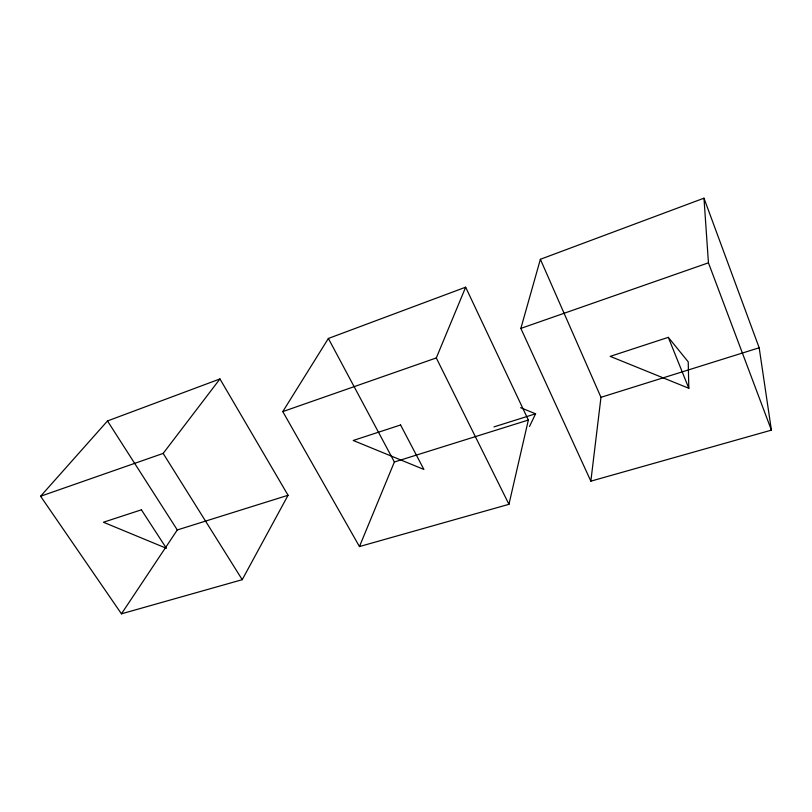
<?xml version="1.0" encoding="UTF-8"?>
<svg xmlns="http://www.w3.org/2000/svg" width="812" height="812" viewBox="0 0 812 812"><rect width="100%" height="100%" fill="white"/><g stroke="black" fill="none" stroke-linecap="round" stroke-linejoin="round"><path stroke-width="1.22" d="M590.852 481.161L600.971 397.312L540.386 259.282L703.974 198.179L759.179 347.78L771.4 430.137L590.852 481.161L520.857 328.393L540.386 259.282M508.951 504.313L528.348 420.048L465.652 287.194L328.373 338.462L282.779 411.603L359.452 546.557L508.951 504.313L436.298 357.94L465.652 287.194M359.452 546.557L394.378 461.987L528.348 420.048M529.495 426.462L535.595 413.795L520.614 407.695M242.23 579.687L288.057 495.269L219.95 378.95L107.499 420.951L40.6 496.244L121.455 613.821L242.23 579.687L163.161 453.411L219.95 378.95M121.455 613.821L177.29 529.952L288.057 495.269M40.6 496.244L163.161 453.411M282.779 411.603L436.298 357.94M520.857 328.393L708.44 262.824L703.974 198.179M668.306 337.345L610.198 356.366L688.82 388.278L688.221 361.847L668.306 337.345L688.82 388.278M493.99 426.889L535.595 413.795M600.971 397.312L759.179 347.78M107.499 420.951L177.29 529.952M328.373 338.462L394.378 461.987M708.44 262.824L771.4 430.137M141.4 509.814L103.428 522.238L166.419 548.313L141.4 509.814M400.58 424.98L353.23 440.48L423.884 469.437L400.58 424.98"/></g></svg>
